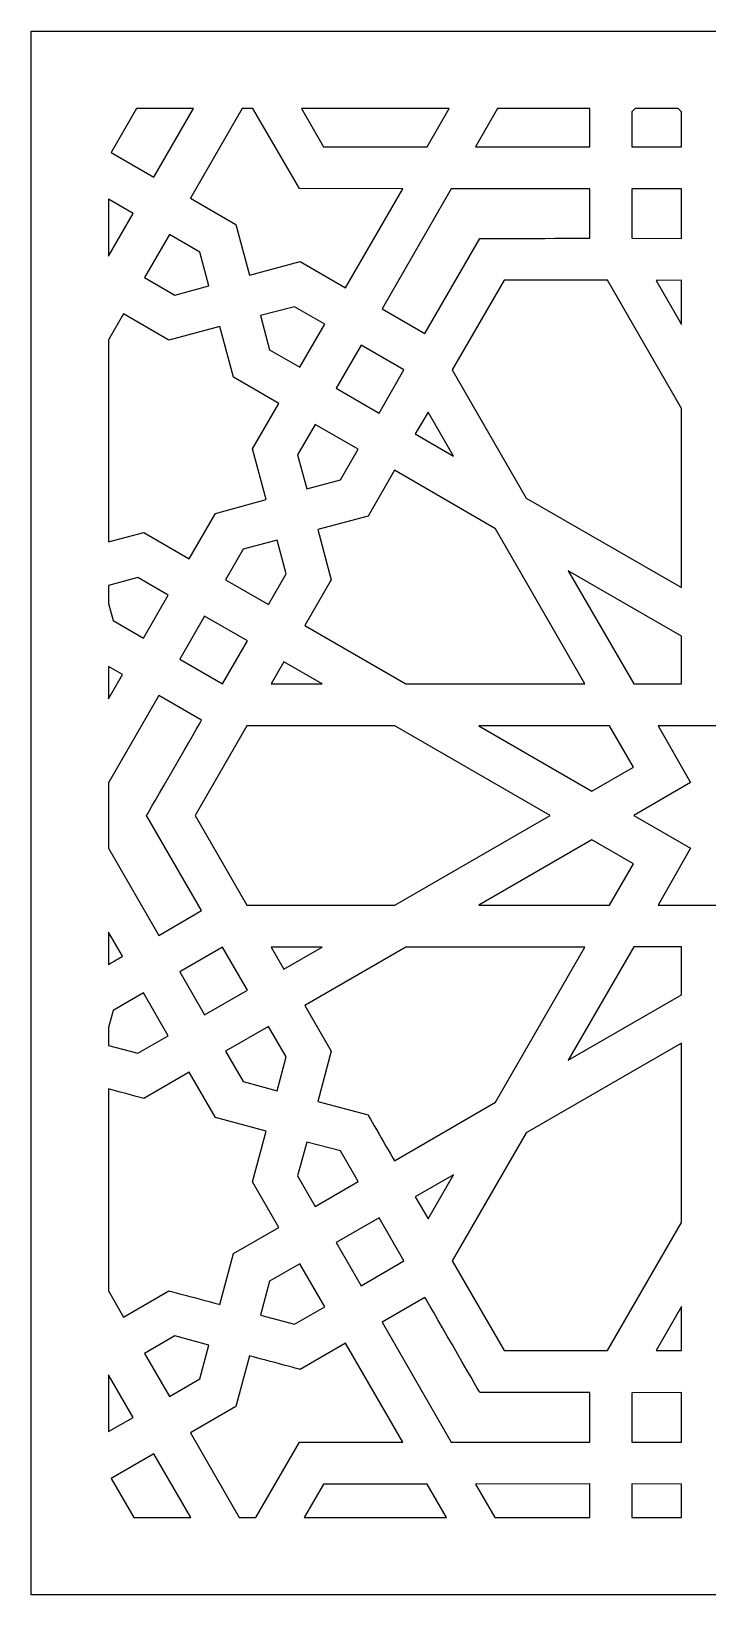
# Model space of a CAD drawing. Header units: millimetres. Extents: x -64 to 64, y -64 to 64.
# Drawn here: x -63.5 to -8.6, y -63.5 to 63.5 of the extents above; entities that cross this region are included whole.
import ezdxf

# ---------------------------------------------------------------- set-up
doc = ezdxf.new("R2010")
doc.units = ezdxf.units.MM
doc.header["$MEASUREMENT"] = 0
doc.layers.add('layer 1', color=7, linetype='Continuous')

msp = doc.modelspace()

# ---------------------------------------------------------------- linework, layer by layer
at = {"layer": 'layer 1', "color": 250}
for points, knots in [([(-63.5, 63.5), (-63.5, 63.5), (-63.5, -63.5), (-63.5, -63.5), (-63.5, -63.5), (-63.5, -63.5), (63.5, -63.5), (63.5, -63.5), (63.5, -63.5), (63.5, -63.5), (63.5, 63.5), (63.5, 63.5), (63.5, 63.5), (63.5, 63.5), (-63.5, 63.5), (-63.5, 63.5)], [0, 0, 0, 0, 0.2, 0.2, 0.2, 0.2, 0.4, 0.4, 0.4, 0.4, 0.6, 0.6, 0.6, 0.6, 1, 1, 1, 1]), ([(-54.9472, 57.2276), (-54.9472, 57.2276), (-50.3191, 57.2276), (-50.3191, 57.2276), (-50.3191, 57.2276), (-50.3191, 57.2276), (-53.536, 51.6587), (-53.536, 51.6587), (-53.536, 51.6587), (-53.536, 51.6587), (-57.0038, 53.6656), (-57.0038, 53.6656), (-57.0038, 53.6656), (-57.0038, 53.6656), (-54.9472, 57.2276), (-54.9472, 57.2276)], [0, 0, 0, 0, 0.2, 0.2, 0.2, 0.2, 0.4, 0.4, 0.4, 0.4, 0.6, 0.6, 0.6, 0.6, 1, 1, 1, 1]), ([(-45.494, 57.2276), (-45.494, 57.2276), (-41.7172, 50.7178), (-41.7172, 50.7178), (-41.7172, 50.7178), (-41.7172, 50.7178), (-33.3123, 50.704), (-33.3123, 50.704), (-33.3123, 50.704), (-33.3123, 50.704), (-37.9629, 42.6575), (-37.9629, 42.6575), (-37.9629, 42.6575), (-37.9629, 42.6575), (-41.6545, 44.7947), (-41.6545, 44.7947), (-41.6545, 44.7947), (-41.6545, 44.7947), (-45.7761, 43.6968), (-45.7761, 43.6968), (-45.7761, 43.6968), (-45.7761, 43.6968), (-46.8828, 47.8144), (-46.8828, 47.8144), (-46.8828, 47.8144), (-46.8828, 47.8144), (-50.5789, 49.9516), (-50.5789, 49.9516), (-50.5789, 49.9516), (-50.5789, 49.9516), (-46.3721, 57.2276), (-46.3721, 57.2276), (-46.3721, 57.2276), (-46.3721, 57.2276), (-45.494, 57.2276), (-45.494, 57.2276)], [0, 0, 0, 0, 0.1, 0.1, 0.1, 0.1, 0.2, 0.2, 0.2, 0.2, 0.3, 0.3, 0.3, 0.3, 0.4, 0.4, 0.4, 0.4, 0.5, 0.5, 0.5, 0.5, 0.6, 0.6, 0.6, 0.6, 0.7, 0.7, 0.7, 0.7, 0.8, 0.8, 0.8, 0.8, 1, 1, 1, 1]), ([(-29.5534, 57.2276), (-29.5534, 57.2276), (-31.3501, 54.1136), (-31.3501, 54.1136), (-31.3501, 54.1136), (-31.3501, 54.1136), (-39.755, 54.1136), (-39.755, 54.1136), (-39.755, 54.1136), (-39.755, 54.1136), (-41.5558, 57.2276), (-41.5558, 57.2276), (-41.5558, 57.2276), (-41.5558, 57.2276), (-29.5534, 57.2276), (-29.5534, 57.2276)], [0, 0, 0, 0, 0.2, 0.2, 0.2, 0.2, 0.4, 0.4, 0.4, 0.4, 0.6, 0.6, 0.6, 0.6, 1, 1, 1, 1]), ([(-25.6198, 57.2276), (-25.6198, 57.2276), (-18.1289, 57.2276), (-18.1289, 57.2276), (-18.1289, 57.2276), (-18.1289, 57.2276), (-18.1289, 54.1002), (-18.1289, 54.1002), (-18.1289, 54.1002), (-18.1289, 54.1002), (-27.4165, 54.1136), (-27.4165, 54.1136), (-27.4165, 54.1136), (-27.4165, 54.1136), (-25.6198, 57.2276), (-25.6198, 57.2276)], [0, 0, 0, 0, 0.2, 0.2, 0.2, 0.2, 0.4, 0.4, 0.4, 0.4, 0.6, 0.6, 0.6, 0.6, 1, 1, 1, 1]), ([(-14.7197, 56.9588), (-14.7197, 56.9588), (-14.4508, 57.2276), (-14.4508, 57.2276), (-14.4508, 57.2276), (-14.4508, 57.2276), (-10.9474, 57.2276), (-10.9474, 57.2276), (-10.9474, 57.2276), (-10.9474, 57.2276), (-10.6782, 56.9588), (-10.6782, 56.9588), (-10.6782, 56.9588), (-10.6782, 56.9588), (-10.6782, 54.1136), (-10.6782, 54.1136), (-10.6782, 54.1136), (-10.6782, 54.1136), (-14.7197, 54.1002), (-14.7197, 54.1002), (-14.7197, 54.1002), (-14.7197, 54.1002), (-14.7197, 56.9588), (-14.7197, 56.9588)], [0, 0, 0, 0, 0.14285714, 0.14285714, 0.14285714, 0.14285714, 0.28571429, 0.28571429, 0.28571429, 0.28571429, 0.42857143, 0.42857143, 0.42857143, 0.42857143, 0.57142857, 0.57142857, 0.57142857, 0.57142857, 0.71428571, 0.71428571, 0.71428571, 0.71428571, 1, 1, 1, 1]), ([(-57.2277, 49.8482), (-57.2277, 49.8482), (-55.234, 48.7017), (-55.234, 48.7017), (-55.234, 48.7017), (-55.234, 48.7017), (-57.2277, 45.2335), (-57.2277, 45.2335), (-57.2277, 45.2335), (-57.2277, 45.2335), (-57.2277, 49.8482), (-57.2277, 49.8482)], [0, 0, 0, 0, 0.25, 0.25, 0.25, 0.25, 0.5, 0.5, 0.5, 0.5, 1, 1, 1, 1]), ([(-18.1289, 50.6952), (-18.1289, 50.6952), (-18.1381, 46.6852), (-18.1381, 46.6852), (-18.1381, 46.6852), (-18.2545, 46.6852), (-26.9505, 46.6718), (-27.0669, 46.6718), (-27.0669, 46.6718), (-27.0669, 46.6718), (-31.5203, 38.9569), (-31.5203, 38.9569), (-31.5203, 38.9569), (-31.5203, 38.9569), (-35.006, 40.9504), (-35.006, 40.9504), (-35.006, 40.9504), (-35.006, 40.9504), (-29.3832, 50.6952), (-29.3832, 50.6952), (-29.3832, 50.6952), (-29.3832, 50.6952), (-18.1289, 50.6952), (-18.1289, 50.6952)], [0, 0, 0, 0, 0.14285714, 0.14285714, 0.14285714, 0.14285714, 0.28571429, 0.28571429, 0.28571429, 0.28571429, 0.42857143, 0.42857143, 0.42857143, 0.42857143, 0.57142857, 0.57142857, 0.57142857, 0.57142857, 0.71428571, 0.71428571, 0.71428571, 0.71428571, 1, 1, 1, 1]), ([(-10.6782, 50.704), (-10.6782, 50.704), (-10.6782, 46.6718), (-10.6782, 46.6718), (-10.6782, 46.6718), (-10.6782, 46.6718), (-14.7151, 46.6852), (-14.7151, 46.6852), (-14.7151, 46.6852), (-14.7151, 46.6852), (-14.7197, 50.6952), (-14.7197, 50.6952), (-14.7197, 50.6952), (-14.7197, 50.6952), (-10.6782, 50.704), (-10.6782, 50.704)], [0, 0, 0, 0, 0.2, 0.2, 0.2, 0.2, 0.4, 0.4, 0.4, 0.4, 0.6, 0.6, 0.6, 0.6, 1, 1, 1, 1]), ([(-49.0691, 42.8188), (-49.0691, 42.8188), (-51.8335, 42.0751), (-51.8335, 42.0751), (-51.8335, 42.0751), (-51.8335, 42.0751), (-54.302, 43.4954), (-54.302, 43.4954), (-54.302, 43.4954), (-54.302, 43.4954), (-52.2815, 46.9988), (-52.2815, 46.9988), (-52.2815, 46.9988), (-52.2815, 46.9988), (-49.8129, 45.5651), (-49.8129, 45.5651), (-49.8129, 45.5651), (-49.8129, 45.5651), (-49.0691, 42.8188), (-49.0691, 42.8188)], [0, 0, 0, 0, 0.16666667, 0.16666667, 0.16666667, 0.16666667, 0.33333333, 0.33333333, 0.33333333, 0.33333333, 0.5, 0.5, 0.5, 0.5, 0.66666667, 0.66666667, 0.66666667, 0.66666667, 1, 1, 1, 1]), ([(-10.6782, 32.868), (-10.6782, 32.868), (-10.6782, 18.3113), (-10.6782, 18.3113), (-10.6782, 18.3113), (-10.6782, 18.3113), (-23.2904, 25.5827), (-23.2904, 25.5827), (-23.2904, 25.5827), (-23.2904, 25.5827), (-29.3026, 35.9907), (-29.3026, 35.9907), (-29.3026, 35.9907), (-29.3026, 35.9907), (-25.1001, 43.2756), (-25.1001, 43.2756), (-25.1001, 43.2756), (-25.1001, 43.2756), (-16.6822, 43.2756), (-16.6822, 43.2756), (-16.6822, 43.2756), (-16.6822, 43.2756), (-10.6782, 32.868), (-10.6782, 32.868)], [0, 0, 0, 0, 0.14285714, 0.14285714, 0.14285714, 0.14285714, 0.28571429, 0.28571429, 0.28571429, 0.28571429, 0.42857143, 0.42857143, 0.42857143, 0.42857143, 0.57142857, 0.57142857, 0.57142857, 0.57142857, 0.71428571, 0.71428571, 0.71428571, 0.71428571, 1, 1, 1, 1]), ([(-10.6782, 43.2756), (-10.6782, 43.2756), (-10.6782, 39.6868), (-10.6782, 39.6868), (-10.6782, 39.6868), (-10.6782, 39.6868), (-12.7392, 43.2668), (-12.7392, 43.2668), (-12.7392, 43.2668), (-12.7392, 43.2668), (-10.6782, 43.2756), (-10.6782, 43.2756)], [0, 0, 0, 0, 0.25, 0.25, 0.25, 0.25, 0.5, 0.5, 0.5, 0.5, 1, 1, 1, 1]), ([(-41.6814, 36.2102), (-41.6814, 36.2102), (-44.1544, 37.6305), (-44.1544, 37.6305), (-44.1544, 37.6305), (-44.1544, 37.6305), (-44.8893, 40.3994), (-44.8893, 40.3994), (-44.8893, 40.3994), (-44.8893, 40.3994), (-42.1294, 41.1251), (-42.1294, 41.1251), (-42.1294, 41.1251), (-42.1294, 41.1251), (-39.6608, 39.7048), (-39.6608, 39.7048), (-39.6608, 39.7048), (-39.6608, 39.7048), (-41.6814, 36.2102), (-41.6814, 36.2102)], [0, 0, 0, 0, 0.16666667, 0.16666667, 0.16666667, 0.16666667, 0.33333333, 0.33333333, 0.33333333, 0.33333333, 0.5, 0.5, 0.5, 0.5, 0.66666667, 0.66666667, 0.66666667, 0.66666667, 1, 1, 1, 1]), ([(-57.2277, 38.4235), (-57.2277, 38.4235), (-56.0044, 40.5472), (-56.0044, 40.5472), (-56.0044, 40.5472), (-56.0044, 40.5472), (-52.313, 38.4147), (-52.313, 38.4147), (-52.313, 38.4147), (-52.313, 38.4147), (-48.1867, 39.5256), (-48.1867, 39.5256), (-48.1867, 39.5256), (-48.1867, 39.5256), (-47.0845, 35.3949), (-47.0845, 35.3949), (-47.0845, 35.3949), (-47.0845, 35.3949), (-43.3794, 33.2574), (-43.3794, 33.2574), (-43.3794, 33.2574), (-43.3794, 33.2574), (-45.5164, 29.5702), (-45.5164, 29.5702), (-45.5164, 29.5702), (-45.5164, 29.5702), (-44.4277, 25.4529), (-44.4277, 25.4529), (-44.4277, 25.4529), (-44.4277, 25.4529), (-48.536, 24.3417), (-48.536, 24.3417), (-48.536, 24.3417), (-48.536, 24.3417), (-50.6641, 20.6456), (-50.6641, 20.6456), (-50.6641, 20.6456), (-50.6641, 20.6456), (-54.3559, 22.787), (-54.3559, 22.787), (-54.3559, 22.787), (-54.3559, 22.787), (-57.2277, 22.0165), (-57.2277, 22.0165), (-57.2277, 22.0165), (-57.2277, 22.0165), (-57.2277, 38.4235), (-57.2277, 38.4235)], [0, 0, 0, 0, 0.07692308, 0.07692308, 0.07692308, 0.07692308, 0.15384615, 0.15384615, 0.15384615, 0.15384615, 0.23076923, 0.23076923, 0.23076923, 0.23076923, 0.30769231, 0.30769231, 0.30769231, 0.30769231, 0.38461538, 0.38461538, 0.38461538, 0.38461538, 0.46153846, 0.46153846, 0.46153846, 0.46153846, 0.53846154, 0.53846154, 0.53846154, 0.53846154, 0.61538462, 0.61538462, 0.61538462, 0.61538462, 0.69230769, 0.69230769, 0.69230769, 0.69230769, 0.76923077, 0.76923077, 0.76923077, 0.76923077, 0.84615385, 0.84615385, 0.84615385, 0.84615385, 1, 1, 1, 1]), ([(-35.2477, 32.4915), (-35.2477, 32.4915), (-38.7423, 34.5077), (-38.7423, 34.5077), (-38.7423, 34.5077), (-38.7423, 34.5077), (-36.7083, 37.998), (-36.7083, 37.998), (-36.7083, 37.998), (-36.7083, 37.998), (-33.2362, 35.9996), (-33.2362, 35.9996), (-33.2362, 35.9996), (-33.2362, 35.9996), (-33.2315, 35.9907), (-33.2315, 35.9907), (-33.2315, 35.9907), (-33.2315, 35.9907), (-35.2477, 32.4915), (-35.2477, 32.4915)], [0, 0, 0, 0, 0.16666667, 0.16666667, 0.16666667, 0.16666667, 0.33333333, 0.33333333, 0.33333333, 0.33333333, 0.5, 0.5, 0.5, 0.5, 0.66666667, 0.66666667, 0.66666667, 0.66666667, 1, 1, 1, 1]), ([(-32.3042, 30.7936), (-32.3042, 30.7936), (-31.2649, 32.5723), (-31.2649, 32.5723), (-31.2649, 32.5723), (-31.2649, 32.5723), (-29.195, 28.9969), (-29.195, 28.9969), (-29.195, 28.9969), (-29.195, 28.9969), (-32.3042, 30.7936), (-32.3042, 30.7936)], [0, 0, 0, 0, 0.25, 0.25, 0.25, 0.25, 0.5, 0.5, 0.5, 0.5, 1, 1, 1, 1]), ([(-36.9548, 29.5434), (-36.9548, 29.5434), (-38.3839, 27.0524), (-38.3839, 27.0524), (-38.3839, 27.0524), (-38.3839, 27.0524), (-41.1214, 26.331), (-41.1214, 26.331), (-41.1214, 26.331), (-41.1214, 26.331), (-41.8652, 29.0819), (-41.8652, 29.0819), (-41.8652, 29.0819), (-41.8652, 29.0819), (-40.4358, 31.5641), (-40.4358, 31.5641), (-40.4358, 31.5641), (-40.4358, 31.5641), (-36.9548, 29.5434), (-36.9548, 29.5434)], [0, 0, 0, 0, 0.16666667, 0.16666667, 0.16666667, 0.16666667, 0.33333333, 0.33333333, 0.33333333, 0.33333333, 0.5, 0.5, 0.5, 0.5, 0.66666667, 0.66666667, 0.66666667, 0.66666667, 1, 1, 1, 1]), ([(-25.7902, 23.0918), (-25.7902, 23.0918), (-18.5233, 10.493), (-18.5233, 10.493), (-18.5233, 10.493), (-18.5233, 10.493), (-33.066, 10.493), (-33.066, 10.493), (-33.066, 10.493), (-33.066, 10.493), (-41.2826, 15.2287), (-41.2826, 15.2287), (-41.2826, 15.2287), (-41.2826, 15.2287), (-39.1322, 18.9431), (-39.1322, 18.9431), (-39.1322, 18.9431), (-39.1322, 18.9431), (-40.2343, 23.029), (-40.2343, 23.029), (-40.2343, 23.029), (-40.2343, 23.029), (-36.1437, 24.1177), (-36.1437, 24.1177), (-36.1437, 24.1177), (-36.1437, 24.1177), (-34.0023, 27.8455), (-34.0023, 27.8455), (-34.0023, 27.8455), (-34.0023, 27.8455), (-25.7902, 23.0918), (-25.7902, 23.0918)], [0, 0, 0, 0, 0.11111111, 0.11111111, 0.11111111, 0.11111111, 0.22222222, 0.22222222, 0.22222222, 0.22222222, 0.33333333, 0.33333333, 0.33333333, 0.33333333, 0.44444444, 0.44444444, 0.44444444, 0.44444444, 0.55555556, 0.55555556, 0.55555556, 0.55555556, 0.66666667, 0.66666667, 0.66666667, 0.66666667, 0.77777778, 0.77777778, 0.77777778, 0.77777778, 1, 1, 1, 1]), ([(-44.2216, 16.9312), (-44.2216, 16.9312), (-47.7206, 18.9473), (-47.7206, 18.9473), (-47.7206, 18.9473), (-47.7206, 18.9473), (-46.2869, 21.4207), (-46.2869, 21.4207), (-46.2869, 21.4207), (-46.2869, 21.4207), (-43.5317, 22.1597), (-43.5317, 22.1597), (-43.5317, 22.1597), (-43.5317, 22.1597), (-42.7925, 19.4225), (-42.7925, 19.4225), (-42.7925, 19.4225), (-42.7925, 19.4225), (-44.2216, 16.9312), (-44.2216, 16.9312)], [0, 0, 0, 0, 0.16666667, 0.16666667, 0.16666667, 0.16666667, 0.33333333, 0.33333333, 0.33333333, 0.33333333, 0.5, 0.5, 0.5, 0.5, 0.66666667, 0.66666667, 0.66666667, 0.66666667, 1, 1, 1, 1]), ([(-57.2277, 18.4813), (-57.2277, 18.4813), (-54.8352, 19.1266), (-54.8352, 19.1266), (-54.8352, 19.1266), (-54.8352, 19.1266), (-52.3667, 17.7063), (-52.3667, 17.7063), (-52.3667, 17.7063), (-52.3667, 17.7063), (-54.3872, 14.2028), (-54.3872, 14.2028), (-54.3872, 14.2028), (-54.3872, 14.2028), (-56.8558, 15.6319), (-56.8558, 15.6319), (-56.8558, 15.6319), (-56.8558, 15.6319), (-57.2277, 17.012), (-57.2277, 17.012), (-57.2277, 17.012), (-57.2277, 17.012), (-57.2277, 18.4813), (-57.2277, 18.4813)], [0, 0, 0, 0, 0.14285714, 0.14285714, 0.14285714, 0.14285714, 0.28571429, 0.28571429, 0.28571429, 0.28571429, 0.42857143, 0.42857143, 0.42857143, 0.42857143, 0.57142857, 0.57142857, 0.57142857, 0.57142857, 0.71428571, 0.71428571, 0.71428571, 0.71428571, 1, 1, 1, 1]), ([(-19.8762, 19.6688), (-19.8762, 19.6688), (-10.6874, 14.3641), (-10.6874, 14.3641), (-10.6874, 14.3641), (-10.6874, 14.3641), (-10.6874, 10.4839), (-10.6874, 10.4839), (-10.6874, 10.4839), (-10.6874, 10.4839), (-14.5673, 10.4839), (-14.5673, 10.4839), (-14.5673, 10.4839), (-14.5673, 10.4839), (-19.8762, 19.6688), (-19.8762, 19.6688)], [0, 0, 0, 0, 0.2, 0.2, 0.2, 0.2, 0.4, 0.4, 0.4, 0.4, 0.6, 0.6, 0.6, 0.6, 1, 1, 1, 1]), ([(-45.9329, 13.9876), (-45.9329, 13.9876), (-47.9536, 10.493), (-47.9536, 10.493), (-47.9536, 10.493), (-47.9536, 10.493), (-47.9626, 10.493), (-47.9626, 10.493), (-47.9626, 10.493), (-47.9626, 10.493), (-51.4347, 12.4957), (-51.4347, 12.4957), (-51.4347, 12.4957), (-51.4347, 12.4957), (-49.4231, 15.9992), (-49.4231, 15.9992), (-49.4231, 15.9992), (-49.4231, 15.9992), (-45.9329, 13.9876), (-45.9329, 13.9876)], [0, 0, 0, 0, 0.16666667, 0.16666667, 0.16666667, 0.16666667, 0.33333333, 0.33333333, 0.33333333, 0.33333333, 0.5, 0.5, 0.5, 0.5, 0.66666667, 0.66666667, 0.66666667, 0.66666667, 1, 1, 1, 1]), ([(7.287, -7.4821), (7.287, -7.4821), (7.287, -12.8094), (7.287, -12.8094), (7.287, -12.8094), (7.287, -12.8094), (2.6726, -10.148), (2.6726, -10.148), (2.6726, -10.148), (2.6726, -10.148), (0.0067, -14.7493), (0.0067, -14.7493), (0.0067, -14.7493), (0.0067, -14.7493), (-2.6589, -10.148), (-2.6589, -10.148), (-2.6589, -10.148), (-2.6589, -10.148), (-7.2824, -12.8094), (-7.2824, -12.8094), (-7.2824, -12.8094), (-7.2824, -12.8094), (-7.2824, -7.4821), (-7.2824, -7.4821), (-7.2824, -7.4821), (-7.2824, -7.4821), (-12.5913, -7.4732), (-12.5913, -7.4732), (-12.5913, -7.4732), (-12.5913, -7.4732), (-9.9437, -2.8628), (-9.9437, -2.8628), (-9.9437, -2.8628), (-9.9437, -2.8628), (-14.5584, -0.1972), (-14.5584, -0.1972), (-14.5584, -0.1972), (-14.5584, -0.1972), (-9.9437, 2.4642), (-9.9437, 2.4642), (-9.9437, 2.4642), (-9.9437, 2.4642), (-12.5913, 7.0746), (-12.5913, 7.0746), (-12.5913, 7.0746), (-12.5913, 7.0746), (-7.2824, 7.0834), (-7.2824, 7.0834), (-7.2824, 7.0834), (-7.2824, 7.0834), (-7.2824, 12.4107), (-7.2824, 12.4107), (-7.2824, 12.4107), (-7.2824, 12.4107), (-2.6589, 9.7536), (-2.6589, 9.7536), (-2.6589, 9.7536), (-2.6589, 9.7536), (0.0067, 14.3506), (0.0067, 14.3506), (0.0067, 14.3506), (0.0067, 14.3506), (2.6726, 9.7536), (2.6726, 9.7536), (2.6726, 9.7536), (2.6726, 9.7536), (7.287, 12.4107), (7.287, 12.4107), (7.287, 12.4107), (7.287, 12.4107), (7.287, 7.0834), (7.287, 7.0834), (7.287, 7.0834), (7.287, 7.0834), (12.6051, 7.0746), (12.6051, 7.0746), (12.6051, 7.0746), (12.6051, 7.0746), (9.9575, 2.4642), (9.9575, 2.4642), (9.9575, 2.4642), (9.9575, 2.4642), (14.563, -0.1972), (14.563, -0.1972), (14.563, -0.1972), (14.563, -0.1972), (9.9575, -2.8628), (9.9575, -2.8628), (9.9575, -2.8628), (9.9575, -2.8628), (12.6051, -7.4732), (12.6051, -7.4732), (12.6051, -7.4732), (12.6051, -7.4732), (7.287, -7.4821), (7.287, -7.4821)], [0, 0, 0, 0, 0.04, 0.04, 0.04, 0.04, 0.08, 0.08, 0.08, 0.08, 0.12, 0.12, 0.12, 0.12, 0.16, 0.16, 0.16, 0.16, 0.2, 0.2, 0.2, 0.2, 0.24, 0.24, 0.24, 0.24, 0.28, 0.28, 0.28, 0.28, 0.32, 0.32, 0.32, 0.32, 0.36, 0.36, 0.36, 0.36, 0.4, 0.4, 0.4, 0.4, 0.44, 0.44, 0.44, 0.44, 0.48, 0.48, 0.48, 0.48, 0.52, 0.52, 0.52, 0.52, 0.56, 0.56, 0.56, 0.56, 0.6, 0.6, 0.6, 0.6, 0.64, 0.64, 0.64, 0.64, 0.68, 0.68, 0.68, 0.68, 0.72, 0.72, 0.72, 0.72, 0.76, 0.76, 0.76, 0.76, 0.8, 0.8, 0.8, 0.8, 0.84, 0.84, 0.84, 0.84, 0.88, 0.88, 0.88, 0.88, 0.92, 0.92, 0.92, 0.92, 1, 1, 1, 1]), ([(-57.2277, 11.9045), (-57.2277, 11.9045), (-56.0897, 11.2501), (-56.0897, 11.2501), (-56.0897, 11.2501), (-56.0897, 11.2501), (-57.2277, 9.2833), (-57.2277, 9.2833), (-57.2277, 9.2833), (-57.2277, 9.2833), (-57.2277, 11.9045), (-57.2277, 11.9045)], [0, 0, 0, 0, 0.25, 0.25, 0.25, 0.25, 0.5, 0.5, 0.5, 0.5, 1, 1, 1, 1]), ([(-39.8804, 10.493), (-39.8804, 10.493), (-44.0155, 10.493), (-44.0155, 10.493), (-44.0155, 10.493), (-44.0155, 10.493), (-42.9852, 12.2851), (-42.9852, 12.2851), (-42.9852, 12.2851), (-42.9852, 12.2851), (-39.8804, 10.493), (-39.8804, 10.493)], [0, 0, 0, 0, 0.25, 0.25, 0.25, 0.25, 0.5, 0.5, 0.5, 0.5, 1, 1, 1, 1]), ([(-57.2277, 2.4553), (-57.2277, 2.4553), (-53.1372, 9.543), (-53.1372, 9.543), (-53.1372, 9.543), (-53.1372, 9.543), (-49.665, 7.5315), (-49.665, 7.5315), (-49.665, 7.5315), (-49.7235, 7.4373), (-54.0691, -0.0984), (-54.1273, -0.1972), (-54.1273, -0.1972), (-54.1273, -0.1972), (-49.665, -7.9301), (-49.665, -7.9301), (-49.665, -7.9301), (-49.665, -7.9301), (-53.1372, -9.942), (-53.1372, -9.942), (-53.1372, -9.942), (-53.1372, -9.942), (-57.2277, -2.8452), (-57.2277, -2.8452), (-57.2277, -2.8452), (-57.2277, -2.8452), (-57.2277, 2.4553), (-57.2277, 2.4553)], [0, 0, 0, 0, 0.125, 0.125, 0.125, 0.125, 0.25, 0.25, 0.25, 0.25, 0.375, 0.375, 0.375, 0.375, 0.5, 0.5, 0.5, 0.5, 0.625, 0.625, 0.625, 0.625, 0.75, 0.75, 0.75, 0.75, 1, 1, 1, 1]), ([(-45.9913, 7.0834), (-45.9913, 7.0834), (-33.971, 7.0834), (-33.971, 7.0834), (-33.971, 7.0834), (-33.971, 7.0834), (-21.3639, -0.1972), (-21.3639, -0.1972), (-21.3639, -0.1972), (-21.3639, -0.1972), (-33.971, -7.4821), (-33.971, -7.4821), (-33.971, -7.4821), (-33.971, -7.4821), (-45.9913, -7.4821), (-45.9913, -7.4821), (-45.9913, -7.4821), (-45.9913, -7.4821), (-50.1891, -0.1972), (-50.1891, -0.1972), (-50.1891, -0.1972), (-50.1891, -0.1972), (-45.9913, 7.0834), (-45.9913, 7.0834)], [0, 0, 0, 0, 0.14285714, 0.14285714, 0.14285714, 0.14285714, 0.28571429, 0.28571429, 0.28571429, 0.28571429, 0.42857143, 0.42857143, 0.42857143, 0.42857143, 0.57142857, 0.57142857, 0.57142857, 0.57142857, 0.71428571, 0.71428571, 0.71428571, 0.71428571, 1, 1, 1, 1]), ([(-17.9543, 1.7787), (-17.9543, 1.7787), (-27.1519, 7.0834), (-27.1519, 7.0834), (-27.1519, 7.0834), (-27.1519, 7.0834), (-16.5386, 7.0834), (-16.5386, 7.0834), (-16.5386, 7.0834), (-16.5386, 7.0834), (-14.5941, 3.7186), (-14.5941, 3.7186), (-14.5941, 3.7186), (-14.5941, 3.7186), (-17.9543, 1.7787), (-17.9543, 1.7787)], [0, 0, 0, 0, 0.2, 0.2, 0.2, 0.2, 0.4, 0.4, 0.4, 0.4, 0.6, 0.6, 0.6, 0.6, 1, 1, 1, 1]), ([(-14.5941, -4.1173), (-14.5941, -4.1173), (-16.5386, -7.4821), (-16.5386, -7.4821), (-16.5386, -7.4821), (-16.5386, -7.4821), (-27.1519, -7.4821), (-27.1519, -7.4821), (-27.1519, -7.4821), (-27.1519, -7.4821), (-17.9543, -2.1773), (-17.9543, -2.1773), (-17.9543, -2.1773), (-17.9543, -2.1773), (-14.5941, -4.1173), (-14.5941, -4.1173)], [0, 0, 0, 0, 0.2, 0.2, 0.2, 0.2, 0.4, 0.4, 0.4, 0.4, 0.6, 0.6, 0.6, 0.6, 1, 1, 1, 1]), ([(-57.2277, -9.6732), (-57.2277, -9.6732), (-56.0897, -11.6399), (-56.0897, -11.6399), (-56.0897, -11.6399), (-56.1165, -11.6579), (-56.6093, -11.9447), (-57.2277, -12.3031), (-57.2277, -12.3031), (-57.2277, -12.3031), (-57.2277, -9.6732), (-57.2277, -9.6732)], [0, 0, 0, 0, 0.25, 0.25, 0.25, 0.25, 0.5, 0.5, 0.5, 0.5, 1, 1, 1, 1]), ([(-45.9329, -14.3863), (-45.9329, -14.3863), (-49.4231, -16.3982), (-49.4231, -16.3982), (-49.4231, -16.3982), (-49.4231, -16.3982), (-51.4347, -12.8944), (-51.4347, -12.8944), (-51.4347, -12.8944), (-51.4347, -12.8944), (-47.9626, -10.8917), (-47.9626, -10.8917), (-47.9626, -10.8917), (-47.9626, -10.8917), (-45.9329, -14.3863), (-45.9329, -14.3863)], [0, 0, 0, 0, 0.2, 0.2, 0.2, 0.2, 0.4, 0.4, 0.4, 0.4, 0.6, 0.6, 0.6, 0.6, 1, 1, 1, 1]), ([(-39.8804, -10.8917), (-39.8804, -10.8917), (-42.9852, -12.6838), (-42.9852, -12.6838), (-42.9852, -12.6838), (-42.9852, -12.6838), (-44.0155, -10.8917), (-44.0155, -10.8917), (-44.0155, -10.8917), (-44.0155, -10.8917), (-39.8804, -10.8917), (-39.8804, -10.8917)], [0, 0, 0, 0, 0.25, 0.25, 0.25, 0.25, 0.5, 0.5, 0.5, 0.5, 1, 1, 1, 1]), ([(-34.0023, -28.2441), (-34.0428, -28.1725), (-36.1035, -24.5883), (-36.1437, -24.5163), (-36.1437, -24.5163), (-36.1437, -24.5163), (-40.2343, -23.4276), (-40.2343, -23.4276), (-40.2343, -23.4276), (-40.2343, -23.4276), (-39.1322, -19.3417), (-39.1322, -19.3417), (-39.1322, -19.3417), (-39.1322, -19.3417), (-41.2826, -15.6273), (-41.2826, -15.6273), (-41.2826, -15.6273), (-41.2826, -15.6273), (-33.066, -10.8917), (-33.066, -10.8917), (-33.066, -10.8917), (-33.066, -10.8917), (-18.5233, -10.8917), (-18.5233, -10.8917), (-18.5233, -10.8917), (-18.5233, -10.8917), (-25.7902, -23.4904), (-25.7902, -23.4904), (-25.7902, -23.4904), (-25.7902, -23.4904), (-34.0023, -28.2441), (-34.0023, -28.2441)], [0, 0, 0, 0, 0.11111111, 0.11111111, 0.11111111, 0.11111111, 0.22222222, 0.22222222, 0.22222222, 0.22222222, 0.33333333, 0.33333333, 0.33333333, 0.33333333, 0.44444444, 0.44444444, 0.44444444, 0.44444444, 0.55555556, 0.55555556, 0.55555556, 0.55555556, 0.66666667, 0.66666667, 0.66666667, 0.66666667, 0.77777778, 0.77777778, 0.77777778, 0.77777778, 1, 1, 1, 1]), ([(-14.5673, -10.8828), (-14.5673, -10.8828), (-10.6874, -10.8828), (-10.6874, -10.8828), (-10.6874, -10.8828), (-10.6874, -10.8828), (-10.6874, -14.7627), (-10.6874, -14.7627), (-10.6874, -14.7627), (-10.6874, -14.7627), (-19.8762, -20.0674), (-19.8762, -20.0674), (-19.8762, -20.0674), (-19.8762, -20.0674), (-14.5673, -10.8828), (-14.5673, -10.8828)], [0, 0, 0, 0, 0.2, 0.2, 0.2, 0.2, 0.4, 0.4, 0.4, 0.4, 0.6, 0.6, 0.6, 0.6, 1, 1, 1, 1]), ([(-57.2277, -17.4106), (-57.2277, -17.4106), (-56.8558, -16.0306), (-56.8558, -16.0306), (-56.8558, -16.0306), (-56.8558, -16.0306), (-54.3872, -14.6015), (-54.3872, -14.6015), (-54.3872, -14.6015), (-54.3872, -14.6015), (-52.3667, -18.1007), (-52.3667, -18.1007), (-52.3667, -18.1007), (-52.3667, -18.1007), (-54.8352, -19.521), (-54.8352, -19.521), (-54.8352, -19.521), (-54.8352, -19.521), (-57.2277, -18.8757), (-57.2277, -18.8757), (-57.2277, -18.8757), (-57.2277, -18.8757), (-57.2277, -17.4106), (-57.2277, -17.4106)], [0, 0, 0, 0, 0.14285714, 0.14285714, 0.14285714, 0.14285714, 0.28571429, 0.28571429, 0.28571429, 0.28571429, 0.42857143, 0.42857143, 0.42857143, 0.42857143, 0.57142857, 0.57142857, 0.57142857, 0.57142857, 0.71428571, 0.71428571, 0.71428571, 0.71428571, 1, 1, 1, 1]), ([(-44.2216, -17.3299), (-44.2216, -17.3299), (-42.7925, -19.8166), (-42.7925, -19.8166), (-42.7925, -19.8166), (-42.7925, -19.8166), (-43.5317, -22.5587), (-43.5317, -22.5587), (-43.5317, -22.5587), (-43.5317, -22.5587), (-46.2869, -21.8193), (-46.2869, -21.8193), (-46.2869, -21.8193), (-46.2869, -21.8193), (-47.7206, -19.346), (-47.7206, -19.346), (-47.7206, -19.346), (-47.7206, -19.346), (-44.2216, -17.3299), (-44.2216, -17.3299)], [0, 0, 0, 0, 0.16666667, 0.16666667, 0.16666667, 0.16666667, 0.33333333, 0.33333333, 0.33333333, 0.33333333, 0.5, 0.5, 0.5, 0.5, 0.66666667, 0.66666667, 0.66666667, 0.66666667, 1, 1, 1, 1]), ([(-10.6782, -33.2665), (-10.6782, -33.2665), (-16.6822, -43.6746), (-16.6822, -43.6746), (-16.6822, -43.6746), (-16.6822, -43.6746), (-25.1001, -43.6746), (-25.1001, -43.6746), (-25.1001, -43.6746), (-25.1001, -43.6746), (-29.3026, -36.3895), (-29.3026, -36.3895), (-29.3026, -36.3895), (-29.3026, -36.3895), (-23.2904, -25.9771), (-23.2904, -25.9771), (-23.2904, -25.9771), (-23.2904, -25.9771), (-10.6782, -18.7053), (-10.6782, -18.7053), (-10.6782, -18.7053), (-10.6782, -18.7053), (-10.6782, -33.2665), (-10.6782, -33.2665)], [0, 0, 0, 0, 0.14285714, 0.14285714, 0.14285714, 0.14285714, 0.28571429, 0.28571429, 0.28571429, 0.28571429, 0.42857143, 0.42857143, 0.42857143, 0.42857143, 0.57142857, 0.57142857, 0.57142857, 0.57142857, 0.71428571, 0.71428571, 0.71428571, 0.71428571, 1, 1, 1, 1]), ([(-57.2277, -22.4151), (-56.0313, -22.7334), (-54.4051, -23.168), (-54.3559, -23.186), (-54.3559, -23.186), (-54.3559, -23.186), (-50.6641, -21.0443), (-50.6641, -21.0443), (-50.6641, -21.0443), (-50.6641, -21.0443), (-48.536, -24.7407), (-48.536, -24.7407), (-48.536, -24.7407), (-48.536, -24.7407), (-44.4277, -25.8516), (-44.4277, -25.8516), (-44.4277, -25.8516), (-44.4277, -25.8516), (-45.5164, -29.9692), (-45.5164, -29.9692), (-45.5164, -29.9692), (-45.5164, -29.9692), (-43.3794, -33.6564), (-43.3794, -33.6564), (-43.3794, -33.6564), (-43.3794, -33.6564), (-47.0845, -35.7801), (-47.0845, -35.7801), (-47.0845, -35.7801), (-47.0845, -35.7801), (-48.1867, -39.9242), (-48.1867, -39.9242), (-48.1867, -39.9242), (-48.2673, -39.9019), (-52.2368, -38.8356), (-52.313, -38.8133), (-52.313, -38.8133), (-52.313, -38.8133), (-56.0044, -40.9458), (-56.0044, -40.9458), (-56.0044, -40.9458), (-56.0044, -40.9458), (-57.2277, -38.8221), (-57.2277, -38.8221), (-57.2277, -38.8221), (-57.2277, -38.8221), (-57.2277, -22.4151), (-57.2277, -22.4151)], [0, 0, 0, 0, 0.07692308, 0.07692308, 0.07692308, 0.07692308, 0.15384615, 0.15384615, 0.15384615, 0.15384615, 0.23076923, 0.23076923, 0.23076923, 0.23076923, 0.30769231, 0.30769231, 0.30769231, 0.30769231, 0.38461538, 0.38461538, 0.38461538, 0.38461538, 0.46153846, 0.46153846, 0.46153846, 0.46153846, 0.53846154, 0.53846154, 0.53846154, 0.53846154, 0.61538462, 0.61538462, 0.61538462, 0.61538462, 0.69230769, 0.69230769, 0.69230769, 0.69230769, 0.76923077, 0.76923077, 0.76923077, 0.76923077, 0.84615385, 0.84615385, 0.84615385, 0.84615385, 1, 1, 1, 1]), ([(-40.4358, -31.9628), (-40.4358, -31.9628), (-41.8652, -29.4805), (-41.8652, -29.4805), (-41.8652, -29.4805), (-41.8652, -29.4805), (-41.1214, -26.7254), (-41.1214, -26.7254), (-41.1214, -26.7254), (-41.1214, -26.7254), (-38.3839, -27.451), (-38.3839, -27.451), (-38.3839, -27.451), (-38.3839, -27.451), (-36.9548, -29.9377), (-36.9548, -29.9377), (-36.9548, -29.9377), (-36.9548, -29.9377), (-40.4358, -31.9628), (-40.4358, -31.9628)], [0, 0, 0, 0, 0.16666667, 0.16666667, 0.16666667, 0.16666667, 0.33333333, 0.33333333, 0.33333333, 0.33333333, 0.5, 0.5, 0.5, 0.5, 0.66666667, 0.66666667, 0.66666667, 0.66666667, 1, 1, 1, 1]), ([(-29.195, -29.3909), (-29.195, -29.3909), (-31.2649, -32.9709), (-31.2649, -32.9709), (-31.2649, -32.9709), (-31.2649, -32.9709), (-32.3042, -31.1923), (-32.3042, -31.1923), (-32.3042, -31.1923), (-32.3042, -31.1923), (-29.195, -29.3909), (-29.195, -29.3909)], [0, 0, 0, 0, 0.25, 0.25, 0.25, 0.25, 0.5, 0.5, 0.5, 0.5, 1, 1, 1, 1]), ([(-35.2477, -32.8856), (-35.2477, -32.8856), (-33.2315, -36.3895), (-33.2315, -36.3895), (-33.2315, -36.3895), (-33.2315, -36.3895), (-36.7083, -38.3967), (-36.7083, -38.3967), (-36.7083, -38.3967), (-36.7083, -38.3967), (-38.7423, -34.9017), (-38.7423, -34.9017), (-38.7423, -34.9017), (-38.7423, -34.9017), (-35.2477, -32.8856), (-35.2477, -32.8856)], [0, 0, 0, 0, 0.2, 0.2, 0.2, 0.2, 0.4, 0.4, 0.4, 0.4, 0.6, 0.6, 0.6, 0.6, 1, 1, 1, 1]), ([(-39.6608, -40.1038), (-39.6608, -40.1038), (-42.1294, -41.5237), (-42.1294, -41.5237), (-42.1294, -41.5237), (-42.1294, -41.5237), (-44.8893, -40.798), (-44.8893, -40.798), (-44.8893, -40.798), (-44.8893, -40.798), (-44.1544, -38.029), (-44.1544, -38.029), (-44.1544, -38.029), (-44.1544, -38.029), (-41.6814, -36.6088), (-41.6814, -36.6088), (-41.6814, -36.6088), (-41.6814, -36.6088), (-39.6608, -40.1038), (-39.6608, -40.1038)], [0, 0, 0, 0, 0.16666667, 0.16666667, 0.16666667, 0.16666667, 0.33333333, 0.33333333, 0.33333333, 0.33333333, 0.5, 0.5, 0.5, 0.5, 0.66666667, 0.66666667, 0.66666667, 0.66666667, 1, 1, 1, 1]), ([(-29.3832, -51.0938), (-29.3832, -51.0938), (-35.006, -41.3492), (-35.006, -41.3492), (-35.006, -41.3492), (-35.006, -41.3492), (-31.5203, -39.3551), (-31.5203, -39.3551), (-31.5203, -39.3551), (-31.4667, -39.4494), (-27.1208, -46.9719), (-27.0669, -47.0705), (-27.0669, -47.0705), (-27.0669, -47.0705), (-18.1381, -47.0838), (-18.1381, -47.0838), (-18.1381, -47.0838), (-18.1381, -47.0838), (-18.1289, -51.0938), (-18.1289, -51.0938), (-18.1289, -51.0938), (-18.1289, -51.0938), (-29.3832, -51.0938), (-29.3832, -51.0938)], [0, 0, 0, 0, 0.14285714, 0.14285714, 0.14285714, 0.14285714, 0.28571429, 0.28571429, 0.28571429, 0.28571429, 0.42857143, 0.42857143, 0.42857143, 0.42857143, 0.57142857, 0.57142857, 0.57142857, 0.57142857, 0.71428571, 0.71428571, 0.71428571, 0.71428571, 1, 1, 1, 1]), ([(-10.6782, -43.67), (-10.6782, -43.67), (-12.7392, -43.6655), (-12.7392, -43.6655), (-12.7392, -43.6655), (-12.7392, -43.6655), (-10.6782, -40.0858), (-10.6782, -40.0858), (-10.6782, -40.0858), (-10.6782, -40.0858), (-10.6782, -43.67), (-10.6782, -43.67)], [0, 0, 0, 0, 0.25, 0.25, 0.25, 0.25, 0.5, 0.5, 0.5, 0.5, 1, 1, 1, 1]), ([(-49.0691, -43.2174), (-49.0691, -43.2174), (-49.8129, -45.9638), (-49.8129, -45.9638), (-49.8129, -45.9638), (-49.8129, -45.9638), (-52.2815, -47.3978), (-52.2815, -47.3978), (-52.2815, -47.3978), (-52.2815, -47.3978), (-54.302, -43.894), (-54.302, -43.894), (-54.302, -43.894), (-54.302, -43.894), (-51.8335, -42.4737), (-51.8335, -42.4737), (-51.8335, -42.4737), (-51.8335, -42.4737), (-49.0691, -43.2174), (-49.0691, -43.2174)], [0, 0, 0, 0, 0.16666667, 0.16666667, 0.16666667, 0.16666667, 0.33333333, 0.33333333, 0.33333333, 0.33333333, 0.5, 0.5, 0.5, 0.5, 0.66666667, 0.66666667, 0.66666667, 0.66666667, 1, 1, 1, 1]), ([(-45.2655, -57.2276), (-45.2655, -57.2276), (-46.6007, -57.2276), (-46.6007, -57.2276), (-46.6007, -57.2276), (-46.6007, -57.2276), (-50.5789, -50.3502), (-50.5789, -50.3502), (-50.5789, -50.3502), (-50.5789, -50.3502), (-46.8828, -48.213), (-46.8828, -48.213), (-46.8828, -48.213), (-46.8828, -48.213), (-45.7761, -44.0954), (-45.7761, -44.0954), (-45.7761, -44.0954), (-45.6956, -44.1135), (-41.7353, -45.1707), (-41.6545, -45.1933), (-41.6545, -45.1933), (-41.6545, -45.1933), (-37.9629, -43.0561), (-37.9629, -43.0561), (-37.9629, -43.0561), (-37.9629, -43.0561), (-33.3123, -51.103), (-33.3123, -51.103), (-33.3123, -51.103), (-33.3123, -51.103), (-41.7172, -51.1073), (-41.7172, -51.1073), (-41.7172, -51.1073), (-41.7172, -51.1073), (-45.2655, -57.2276), (-45.2655, -57.2276)], [0, 0, 0, 0, 0.1, 0.1, 0.1, 0.1, 0.2, 0.2, 0.2, 0.2, 0.3, 0.3, 0.3, 0.3, 0.4, 0.4, 0.4, 0.4, 0.5, 0.5, 0.5, 0.5, 0.6, 0.6, 0.6, 0.6, 0.7, 0.7, 0.7, 0.7, 0.8, 0.8, 0.8, 0.8, 1, 1, 1, 1]), ([(-57.2277, -45.6325), (-57.2277, -45.6325), (-55.234, -49.1046), (-55.234, -49.1046), (-55.234, -49.1046), (-55.234, -49.1046), (-57.2277, -50.2471), (-57.2277, -50.2471), (-57.2277, -50.2471), (-57.2277, -50.2471), (-57.2277, -45.6325), (-57.2277, -45.6325)], [0, 0, 0, 0, 0.25, 0.25, 0.25, 0.25, 0.5, 0.5, 0.5, 0.5, 1, 1, 1, 1]), ([(-10.6782, -51.103), (-10.6782, -51.103), (-14.7197, -51.0938), (-14.7197, -51.0938), (-14.7197, -51.0938), (-14.7197, -51.0938), (-14.7197, -47.0884), (-14.7197, -47.0884), (-14.7197, -47.0884), (-14.7197, -47.0884), (-10.6782, -47.0705), (-10.6782, -47.0705), (-10.6782, -47.0705), (-10.6782, -47.0705), (-10.6782, -51.103), (-10.6782, -51.103)], [0, 0, 0, 0, 0.2, 0.2, 0.2, 0.2, 0.4, 0.4, 0.4, 0.4, 0.6, 0.6, 0.6, 0.6, 1, 1, 1, 1]), ([(-55.1801, -57.2276), (-55.1801, -57.2276), (-57.0038, -54.0643), (-57.0038, -54.0643), (-57.0038, -54.0643), (-57.0038, -54.0643), (-53.536, -52.0573), (-53.536, -52.0573), (-53.536, -52.0573), (-53.536, -52.0573), (-50.5477, -57.2276), (-50.5477, -57.2276), (-50.5477, -57.2276), (-50.5477, -57.2276), (-55.1801, -57.2276), (-55.1801, -57.2276)], [0, 0, 0, 0, 0.2, 0.2, 0.2, 0.2, 0.4, 0.4, 0.4, 0.4, 0.6, 0.6, 0.6, 0.6, 1, 1, 1, 1]), ([(-41.3231, -57.2276), (-41.3231, -57.2276), (-39.755, -54.5123), (-39.755, -54.5123), (-39.755, -54.5123), (-39.755, -54.5123), (-31.3501, -54.5123), (-31.3501, -54.5123), (-31.3501, -54.5123), (-31.3501, -54.5123), (-29.782, -57.2276), (-29.782, -57.2276), (-29.782, -57.2276), (-29.782, -57.2276), (-41.3231, -57.2276), (-41.3231, -57.2276)], [0, 0, 0, 0, 0.2, 0.2, 0.2, 0.2, 0.4, 0.4, 0.4, 0.4, 0.6, 0.6, 0.6, 0.6, 1, 1, 1, 1]), ([(-18.1289, -57.2276), (-18.1289, -57.2276), (-25.853, -57.2276), (-25.853, -57.2276), (-25.853, -57.2276), (-25.853, -57.2276), (-27.4165, -54.5123), (-27.4165, -54.5123), (-27.4165, -54.5123), (-27.4165, -54.5123), (-18.1289, -54.4989), (-18.1289, -54.4989), (-18.1289, -54.4989), (-18.1289, -54.4989), (-18.1289, -57.2276), (-18.1289, -57.2276)], [0, 0, 0, 0, 0.2, 0.2, 0.2, 0.2, 0.4, 0.4, 0.4, 0.4, 0.6, 0.6, 0.6, 0.6, 1, 1, 1, 1]), ([(-10.6782, -57.2276), (-10.6782, -57.2276), (-14.7197, -57.2276), (-14.7197, -57.2276), (-14.7197, -57.2276), (-14.7197, -57.2276), (-14.7197, -54.4989), (-14.7197, -54.4989), (-14.7197, -54.4989), (-14.7197, -54.4989), (-10.6782, -54.5123), (-10.6782, -54.5123), (-10.6782, -54.5123), (-10.6782, -54.5123), (-10.6782, -57.2276), (-10.6782, -57.2276)], [0, 0, 0, 0, 0.2, 0.2, 0.2, 0.2, 0.4, 0.4, 0.4, 0.4, 0.6, 0.6, 0.6, 0.6, 1, 1, 1, 1])]:
    msp.add_open_spline(points, degree=3, knots=knots, dxfattribs=at)

doc.saveas('drawing.dxf')
